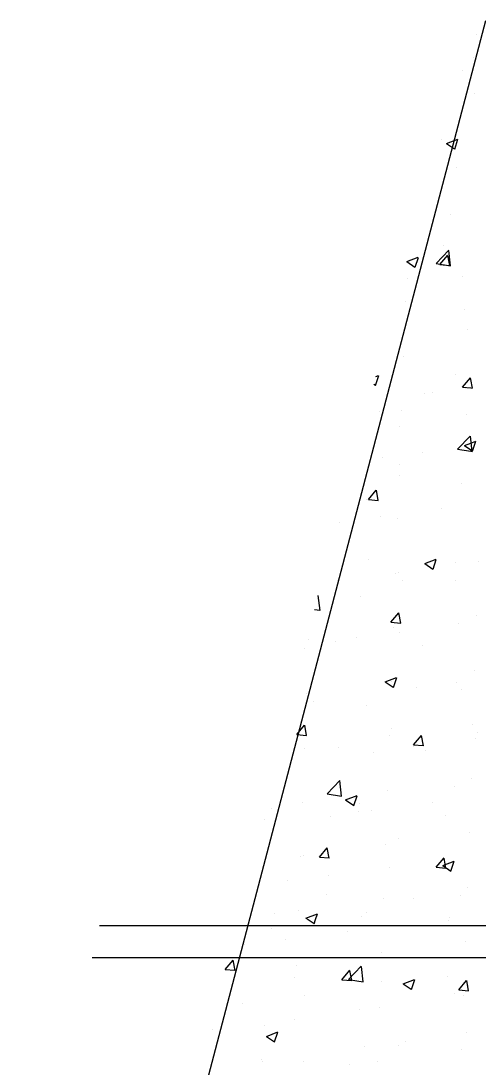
# Model space of a CAD drawing. Header units: inches. Extents: x 326 to 450, y 282 to 479.
# Drawn here: x 336.45 to 338.288, y 291.386 to 295.583 of the extents above; entities that cross this region are included whole.
import ezdxf

# ---------------------------------------------------------------- set-up
doc = ezdxf.new("R2010")
doc.units = ezdxf.units.IN
doc.header["$MEASUREMENT"] = 0
doc.layers.add('DRAWING', color=7, linetype='Continuous')
doc.layers.add('HATCH', color=7, linetype='Continuous')

msp = doc.modelspace()

# ---------------------------------------------------------------- linework, layer by layer
at = {"layer": 'DRAWING', "ltscale": 0.02}
for points in [[(338.31405, 295.58316), (336.45006, 288.49336)], [(336.76549, 291.95712), (339.23175, 291.95712), (339.23175, 291.77549), (339.3651, 292.05025), (339.3651, 291.97534), (341.93383, 291.97534)], [(336.73619, 291.82927), (339.20245, 291.82927), (339.20245, 291.64764), (339.3358, 291.9224), (339.3358, 291.84749), (341.90454, 291.84749)]]:
    msp.add_lwpolyline(points, dxfattribs=at)
at = {"layer": 'HATCH', "ltscale": 0.02}
for p, q in [((338.27872, 295.52748), (338.27872, 295.52748)), ((338.2665, 295.43849), (338.2665, 295.43849)), ((338.22342, 295.38487), (338.22342, 295.38487)), ((338.2704, 295.29135), (338.2704, 295.29135)), ((338.13653, 295.10642), (338.13653, 295.10642)), ((338.15763, 295.092), (338.20337, 295.10956)), ((338.15763, 295.092), (338.19012, 295.07009)), ((338.19052, 295.0696), (338.20377, 295.10908)), ((338.19644, 294.99508), (338.19644, 294.99508)), ((338.1741, 294.80861), (338.1741, 294.80861)), ((338.1157, 294.61066), (338.16659, 294.6637)), ((338.14705, 294.68484), (338.14705, 294.68484)), ((338.1742, 294.60119), (338.16699, 294.66323)), ((337.99867, 294.61828), (338.04441, 294.63584)), ((337.99867, 294.61828), (338.03117, 294.59636)), ((338.03157, 294.59588), (338.04481, 294.63536)), ((338.13152, 294.60637), (338.16302, 294.6439)), ((338.17097, 294.60247), (338.16342, 294.64342)), ((338.1157, 294.61066), (338.1738, 294.60165)), ((338.13152, 294.60637), (338.17057, 294.60295)), ((338.00225, 294.55094), (338.00225, 294.55094)), ((338.22149, 294.55762), (338.22149, 294.55762)), ((337.9921, 294.45677), (337.9921, 294.45677)), ((338.22807, 294.42579), (338.22807, 294.42579)), ((338.24297, 294.3476), (338.24297, 294.3476)), ((337.98416, 294.2393), (337.98416, 294.2393)), ((337.87261, 294.12215), (337.88586, 294.16163)), ((337.87407, 294.15774), (337.88546, 294.16211)), ((338.19452, 294.16784), (338.19452, 294.16784)), ((337.86595, 294.12686), (337.87222, 294.12264)), ((338.22217, 294.11498), (338.25366, 294.15251)), ((338.22217, 294.11498), (338.25507, 294.1121)), ((338.25507, 294.14652), (338.25406, 294.15203)), ((338.26161, 294.11108), (338.25507, 294.14652)), ((338.07111, 294.08994), (338.07111, 294.08994)), ((338.10086, 294.09197), (338.10086, 294.09197)), ((338.23465, 294.11147), (338.23465, 294.11147)), ((338.25507, 294.1121), (338.26122, 294.11156)), ((337.88987, 294.01895), (337.88987, 294.01895)), ((337.97621, 294.02183), (337.97621, 294.02183)), ((338.2386, 294.00422), (338.2386, 294.00422)), ((337.97007, 293.959), (337.97007, 293.959)), ((338.20231, 293.86616), (338.2532, 293.91919)), ((338.25507, 293.90602), (338.2536, 293.91873)), ((338.26081, 293.85669), (338.25507, 293.90602)), ((338.20231, 293.86616), (338.25507, 293.85798)), ((338.22967, 293.88153), (338.25507, 293.89128)), ((338.22967, 293.88153), (338.25507, 293.86439)), ((338.25507, 293.89128), (338.27541, 293.89909)), ((338.25507, 293.86439), (338.26216, 293.85961)), ((338.26256, 293.85913), (338.27581, 293.89861)), ((337.89925, 293.83228), (337.89925, 293.83228)), ((338.06279, 293.85381), (338.06279, 293.85381)), ((338.25507, 293.85798), (338.26041, 293.85715)), ((337.96827, 293.80435), (337.96827, 293.80435)), ((337.97089, 293.7599), (337.97089, 293.7599)), ((337.84424, 293.66458), (337.87573, 293.70211)), ((337.88368, 293.66068), (337.87613, 293.70163)), ((338.21956, 293.73038), (338.21956, 293.73038)), ((337.83858, 293.66499), (337.83858, 293.66499)), ((337.84424, 293.66458), (337.88329, 293.66117)), ((338.13835, 293.62872), (338.13835, 293.62872)), ((337.72739, 293.57462), (337.72739, 293.57462)), ((337.89093, 293.59615), (337.89093, 293.59615)), ((337.96032, 293.58688), (337.96032, 293.58688)), ((337.84367, 293.42608), (337.84367, 293.42608)), ((338.07071, 293.40781), (338.11646, 293.42536)), ((338.07071, 293.40781), (338.10321, 293.38589)), ((338.10361, 293.38541), (338.11685, 293.42488)), ((338.19241, 293.41135), (338.19241, 293.41135)), ((338.2878, 293.41541), (338.2878, 293.41541)), ((337.95238, 293.36941), (337.95238, 293.36941)), ((337.96649, 293.37106), (337.96649, 293.37106)), ((337.71908, 293.33849), (337.71908, 293.33849)), ((337.98141, 293.33833), (337.98141, 293.33833)), ((338.19259, 293.3406), (338.19259, 293.3406)), ((337.65022, 293.22032), (337.64328, 293.27994)), ((337.81161, 293.2752), (337.81161, 293.2752)), ((337.62859, 293.22407), (337.64982, 293.22078)), ((337.93488, 293.17319), (337.96638, 293.21072)), ((337.97433, 293.16929), (337.96677, 293.21024)), ((338.27985, 293.19793), (338.27985, 293.19793)), ((337.93488, 293.17319), (337.97393, 293.16977)), ((337.94444, 293.15194), (337.94444, 293.15194)), ((338.20721, 293.16772), (338.20721, 293.16772)), ((337.79464, 293.1134), (337.79464, 293.1134)), ((337.96814, 293.13176), (337.96814, 293.13176)), ((337.58716, 293.06636), (337.58716, 293.06636)), ((337.60513, 293.10295), (337.60513, 293.10295)), ((337.7137, 293.09401), (337.7137, 293.09401)), ((338.06243, 293.07928), (338.06243, 293.07928)), ((338.27191, 292.98046), (338.27191, 292.98046)), ((337.91176, 292.93408), (337.9575, 292.95164)), ((337.94465, 292.91168), (337.9579, 292.95116)), ((337.91176, 292.93408), (337.94426, 292.91216)), ((337.93649, 292.93446), (337.93649, 292.93446)), ((338.03536, 292.91006), (338.03536, 292.91006)), ((338.1989, 292.93159), (338.1989, 292.93159)), ((338.21764, 292.90314), (338.21764, 292.90314)), ((337.59719, 292.88548), (337.59719, 292.88548)), ((337.62278, 292.85574), (337.62278, 292.85574)), ((337.83665, 292.83774), (337.83665, 292.83774)), ((337.55696, 292.72279), (337.58845, 292.76033)), ((337.58648, 292.76019), (337.58648, 292.76019)), ((337.5964, 292.71889), (337.58885, 292.75984)), ((337.93522, 292.74546), (337.93522, 292.74546)), ((338.26397, 292.76299), (338.26397, 292.76299)), ((338.28395, 292.73072), (338.28395, 292.73072)), ((337.55696, 292.72279), (337.596, 292.71938)), ((337.92855, 292.71699), (337.92855, 292.71699)), ((338.02553, 292.6818), (338.05702, 292.71933)), ((338.06497, 292.6779), (338.05742, 292.71885)), ((338.27446, 292.7065), (338.27446, 292.7065)), ((337.58924, 292.66801), (337.58924, 292.66801)), ((337.72423, 292.67244), (337.72423, 292.67244)), ((337.8635, 292.65239), (337.8635, 292.65239)), ((338.02553, 292.6818), (338.06457, 292.67838)), ((338.02704, 292.67393), (338.02704, 292.67393)), ((338.07296, 292.6577), (338.07296, 292.6577)), ((337.67833, 292.48529), (337.72921, 292.53832)), ((337.73683, 292.47582), (337.72961, 292.53786)), ((338.25602, 292.54552), (338.25602, 292.54552)), ((337.67833, 292.48529), (337.73643, 292.47628)), ((337.75281, 292.46036), (337.79855, 292.47791)), ((337.7857, 292.43796), (337.79895, 292.47743)), ((337.9206, 292.49952), (337.9206, 292.49952)), ((338.19066, 292.51335), (338.19066, 292.51335)), ((337.5813, 292.45054), (337.5813, 292.45054)), ((337.75281, 292.46036), (337.7853, 292.43844)), ((337.80968, 292.44796), (337.80968, 292.44796)), ((338.1026, 292.44884), (338.1026, 292.44884)), ((337.45651, 292.42812), (337.45651, 292.42812)), ((337.69164, 292.39473), (337.69164, 292.39473)), ((337.80525, 292.41339), (337.80525, 292.41339)), ((337.85518, 292.41626), (337.85518, 292.41626)), ((338.15398, 292.39865), (338.15398, 292.39865)), ((337.4287, 292.38256), (337.4287, 292.38256)), ((338.24808, 292.32804), (338.24808, 292.32804)), ((337.6476, 292.2314), (337.67909, 292.26894)), ((337.68704, 292.2275), (337.67949, 292.26845)), ((337.91266, 292.28204), (337.91266, 292.28204)), ((337.96622, 292.30452), (337.96622, 292.30452)), ((337.57336, 292.23306), (337.57336, 292.23306)), ((337.58523, 292.23912), (337.58523, 292.23912)), ((337.6476, 292.2314), (337.68665, 292.22799)), ((338.11617, 292.19041), (338.14766, 292.22794)), ((338.15561, 292.18651), (338.14806, 292.22746)), ((337.93074, 292.19118), (337.93074, 292.19118)), ((338.11617, 292.19041), (338.15522, 292.18699)), ((338.14276, 292.19733), (338.1885, 292.21489)), ((338.14276, 292.19733), (338.17525, 292.17541)), ((338.17565, 292.17493), (338.18889, 292.21441)), ((337.68333, 292.1586), (337.68333, 292.1586)), ((337.51978, 292.13707), (337.51978, 292.13707)), ((338.24013, 292.11057), (338.24013, 292.11057)), ((337.67803, 292.07957), (337.67803, 292.07957)), ((337.90472, 292.06457), (337.90472, 292.06457)), ((338.02677, 292.06483), (338.02677, 292.06483)), ((338.21571, 292.0759), (338.21571, 292.0759)), ((337.56541, 292.01559), (337.56541, 292.01559)), ((337.46704, 292.00655), (337.46704, 292.00655)), ((337.59386, 291.98663), (337.6396, 292.00419)), ((337.59386, 291.98663), (337.60236, 291.9809)), ((337.60236, 291.9809), (337.62635, 291.96471)), ((337.62675, 291.96423), (337.63234, 291.9809)), ((337.63234, 291.9809), (337.63999, 292.00371)), ((337.81577, 291.99181), (337.81577, 291.99181)), ((337.83473, 292.0105), (337.83473, 292.0105)), ((338.16451, 291.97708), (338.16451, 291.97708)), ((338.17146, 291.98783), (338.17146, 291.98783)), ((337.45374, 291.94511), (337.45374, 291.94511)), ((337.75889, 291.93352), (337.75889, 291.93352)), ((337.51147, 291.90094), (337.51147, 291.90094)), ((338.23219, 291.8931), (338.23219, 291.8931)), ((337.34793, 291.87941), (337.34793, 291.87941)), ((337.89677, 291.8471), (337.89677, 291.8471)), ((337.26967, 291.78101), (337.30117, 291.81854)), ((337.30911, 291.77711), (337.30156, 291.81805)), ((337.26967, 291.78101), (337.30872, 291.77759)), ((337.55747, 291.79812), (337.55747, 291.79812)), ((337.73824, 291.74001), (337.76974, 291.77754)), ((337.76494, 291.74079), (337.81582, 291.79382)), ((337.77768, 291.73611), (337.77013, 291.77706)), ((337.82344, 291.73131), (337.81622, 291.79336)), ((337.54806, 291.7475), (337.54806, 291.7475)), ((337.73824, 291.74001), (337.77729, 291.73659)), ((337.76494, 291.74079), (337.82304, 291.73178)), ((337.8968, 291.73276), (337.8968, 291.73276)), ((337.9838, 291.72361), (338.02954, 291.74117)), ((337.9838, 291.72361), (338.0163, 291.70169)), ((337.99961, 291.73017), (337.99961, 291.73017)), ((338.01669, 291.70121), (338.02994, 291.74068)), ((338.16315, 291.7517), (338.16315, 291.7517)), ((338.20681, 291.69902), (338.23831, 291.73655)), ((338.24626, 291.69512), (338.2387, 291.73606)), ((338.18874, 291.68611), (338.18874, 291.68611)), ((338.20681, 291.69902), (338.24586, 291.6956)), ((338.24553, 291.71803), (338.24553, 291.71803)), ((337.33961, 291.64328), (337.33961, 291.64328)), ((337.58703, 291.67585), (337.58703, 291.67585)), ((338.22425, 291.67562), (338.22425, 291.67562)), ((337.80775, 291.62072), (337.80775, 291.62072)), ((337.88883, 291.62963), (337.88883, 291.62963)), ((337.42677, 291.55532), (337.42677, 291.55532)), ((337.54953, 291.58065), (337.54953, 291.58065)), ((337.21955, 291.53882), (337.21955, 291.53882)), ((337.4349, 291.5129), (337.48064, 291.53046)), ((337.4349, 291.5129), (337.4674, 291.49099)), ((337.46779, 291.49051), (337.48104, 291.52998)), ((338.23871, 291.52661), (338.23871, 291.52661)), ((337.82775, 291.47251), (337.82775, 291.47251)), ((337.96429, 291.47728), (337.96429, 291.47728)), ((337.99129, 291.49404), (337.99129, 291.49404)), ((338.2163, 291.45815), (338.2163, 291.45815)), ((337.41517, 291.41819), (337.41517, 291.41819)), ((337.42084, 291.41368), (337.42084, 291.41368)), ((337.58331, 291.41188), (337.58331, 291.41188)), ((337.76958, 291.39894), (337.76958, 291.39894)), ((337.88089, 291.41215), (337.88089, 291.41215))]:
    msp.add_line(p, q, dxfattribs=at)

doc.saveas('drawing.dxf')
